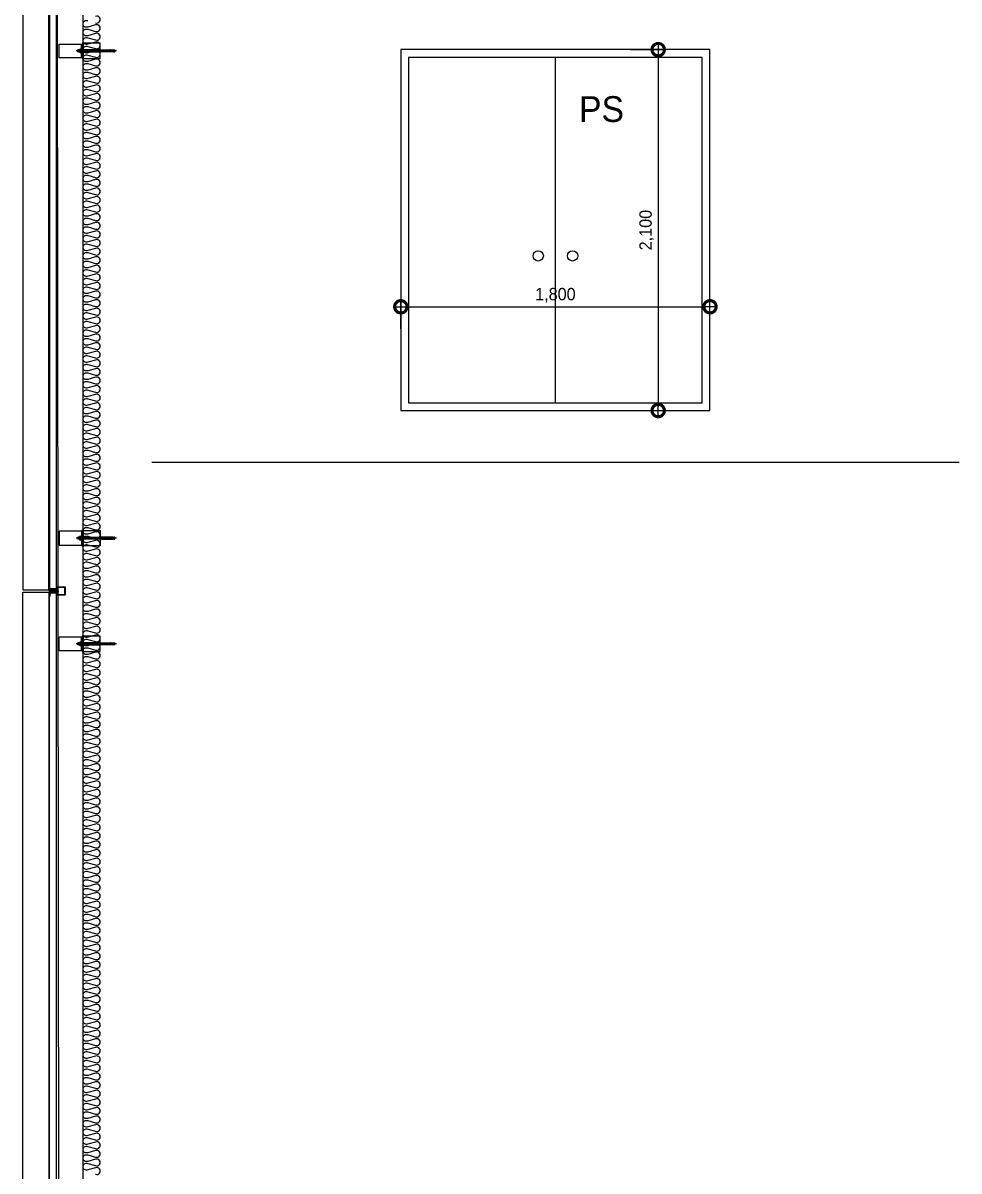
# Model space of a CAD drawing. Header units: millimetres. Extents: x -75040 to 92617, y -36837 to 48530.
# Drawn here: x 2950 to 8400, y 36125 to 42805 of the extents above; entities that cross this region are included whole.
import ezdxf
from ezdxf.enums import TextEntityAlignment as Align

# ---------------------------------------------------------------- set-up
doc = ezdxf.new("R2010")
doc.units = ezdxf.units.MM
doc.header["$LTSCALE"] = 60
doc.layers.get('Defpoints').update_dxf_attribs({"color": 151})
for name, color, linetype in [('A-DIM', 7, 'Continuous'), ('A-DOOR-ELE', 5, 'Continuous'), ('A-ELE-9', 9, 'Continuous'), ('A-ETC-8', 8, 'Continuous'), ('A-FIN', 6, 'Continuous'), ('A-HAT-MATL', 8, 'Continuous')]:
    doc.layers.add(name, color=color, linetype=linetype)
for name, color, linetype, plot in [('NOPLOT', 191, 'Continuous', False), ('NOPLOT-DIM', 191, 'Continuous', False), ('NOPLOT-TEXT', 11, 'Continuous', False)]:
    doc.layers.add(name, color=color, linetype=linetype, plot=plot)
doc.styles.add('Gdim', font='')
doc.styles.add('Gtx', font='')
doc.styles.get('Gdim').set_extended_font_data('Dotum')
doc.styles.get('Gtx').set_extended_font_data('Dotum')
doc.dimstyles.new('Gdim30(INT)', dxfattribs={"dimscale": 24, "dimtxt": 3, "dimasz": 1, "dimexe": 1.5, "dimexo": 2, "dimgap": 1, "dimtad": 1, "dimdec": 0, "dimzin": 0, "dimdsep": 46, "dimlunit": 6, "dimtxsty": 'Gdim', "dimblk": 'ToneDOT', "dimcen": 1.5, "dimdle": 1.5, "dimclrd": 1, "dimclre": 1, "dimclrt": 256, "dimadec": 1, "dimazin": 0, "dimtfac": 1, "dimtdec": 0, "dimtix": 1, "dimtmove": 2, "dimatfit": 3, "dimldrblk": 'DOT', "dimfxl": 1, "dimtolj": 1, "dimtzin": 0, "dimlwd": -1, "dimlwe": -1, "dimarcsym": 0})

# ---------------------------------------------------------------- blocks, each defined once
blk = doc.blocks.new('ToneDOT')
at = {"layer": 'A-DIM', "color": 1, "linetype": 'ByBlock'}
blk.add_line((1.5, 0), (-1.5, 0), dxfattribs=at)
at = {"layer": 'A-DIM', "color": 1, "linetype": 'ByBlock', "const_width": 3}
blk.add_lwpolyline([(0.375, 0, 1), (-0.375, 0, 1)], format="xyb", close=True, dxfattribs=at)
blk = doc.blocks.new('*D15')
at = {"layer": 'Defpoints', "color": 0, "transparency": 16777216}
for p in [(-9322.5, 2100), (-9322.5, 0, 0), (-9112.8, 0, 0)]:
    blk.add_point(p, dxfattribs=at)
at = {"layer": 'NOPLOT-DIM', "color": 1, "transparency": 16777216}
for p, q in [((-9274.5, 2100, 0), (-9076.8, 2100, 0)), ((-9112.8, 2076, 0), (-9112.8, 24, 0)), ((-9274.5, 0, 0), (-9076.8, 0, 0))]:
    blk.add_line(p, q, dxfattribs=at)
at = {"layer": 'NOPLOT-DIM', "color": 1, "transparency": 16777216, "xscale": 24, "yscale": 24, "zscale": 24}
for p, rotation in [((-9112.8, 2100, 0), 90), ((-9112.8, 0, 0), 270)]:
    blk.add_blockref('ToneDOT', p, dxfattribs=dict(at, rotation=rotation))
at = {"layer": 'NOPLOT-DIM', "transparency": 16777216, "insert": (-9179.8, 1050, 0), "char_height": 72, "attachment_point": 5, "rotation": 90, "style": 'Gdim'}
blk.add_mtext('\\A1;2,100', dxfattribs=at)
blk = doc.blocks.new('_Dot')
at = {"color": 0, "linetype": 'ByBlock', "lineweight": -2}
blk.add_line((-0.5, 0), (-1, 0), dxfattribs=at)
at = {"color": 0, "linetype": 'ByBlock', "const_width": 0.5}
blk.add_lwpolyline([(-0.25, 0, 1), (0.25, 0, 1)], format="xyb", close=True, dxfattribs=at)
blk = doc.blocks.new('*D16')
at = {"layer": 'Defpoints', "color": 0, "transparency": 16777216}
for p in [(-8811.2, 603.9), (-10611.2, 427.6), (-8811.2, 427.6)]:
    blk.add_point(p, dxfattribs=at)
at = {"layer": 'NOPLOT-DIM', "color": 1, "transparency": 16777216}
for p, q in [((-10611.2, 475.6), (-10611.2, 639.9)), ((-10587.2, 603.9), (-8835.2, 603.9)), ((-8811.2, 475.6), (-8811.2, 639.9))]:
    blk.add_line(p, q, dxfattribs=at)
at = {"layer": 'NOPLOT-DIM', "color": 1, "transparency": 16777216, "xscale": 24, "yscale": 24, "zscale": 24, "rotation": 180}
blk.add_blockref('ToneDOT', (-10611.2, 603.9), dxfattribs=at)
at = {"layer": 'NOPLOT-DIM', "color": 1, "transparency": 16777216, "xscale": 24, "yscale": 24, "zscale": 24}
blk.add_blockref('ToneDOT', (-8811.2, 603.9), dxfattribs=at)
at = {"layer": 'NOPLOT-DIM', "transparency": 16777216, "insert": (-9711.2, 670.9), "char_height": 72, "attachment_point": 5, "style": 'Gdim'}
blk.add_mtext('\\A1;1,800', dxfattribs=at)
blk = doc.blocks.new('A$C632c858f')
at = {"layer": 'A-ETC-8'}
blk.add_arc((-2.8, 0), 24, 341.82483, 18.17517, dxfattribs=at)
blk.add_ellipse((34, 0), major_axis=(7.59, 0), ratio=0.987937, dxfattribs=at)
at = {"layer": 'NOPLOT'}
blk.add_line((0, 0), (58.4, 0), dxfattribs=at)
for points in [[(0, 7.5), (41, 7.5)], [(0, -7.5), (41, -7.5)]]:
    blk.add_lwpolyline(points, dxfattribs=at)
blk = doc.blocks.new('A$Cae507117')
at = {"layer": 'A-ETC-8'}
for points in [[(-50, 0), (-50, -50), (0, -50), (0, 0)], [(-46.8, -3.2), (-46.8, -46.8), (-3.2, -46.8), (-3.2, -3.2)]]:
    blk.add_lwpolyline(points, close=True, dxfattribs=at)
blk = doc.blocks.new('너트 M12')
for p, q in [((-9, 0), (9, 0)), ((-9.5, -9), (-9.5, -0.5)), ((9, -9.5), (-9, -9.5)), ((0, -8.3), (0, -1.2)), ((9.5, -0.5), (9.5, -9))]:
    blk.add_line(p, q)
for centre, start, end in [((-9, -0.5), 90, 180), ((-9, -9), 180, 270), ((9, -0.5), 0, 90), ((9, -9), 270, 0)]:
    blk.add_arc(centre, 0.5, start, end)
at = {"extrusion": (0, 0, -1)}
for centre, major_axis, ratio, start_param, end_param in [((-4.8, -0.9), (-4.75, 0.31), 0.185359, -0.024388, 3.141593), ((4.8, -0.9), (4.75, 0.31), 0.185108, 3.141593, 6.30754), ((-4.8, -8.6), (4.75, 0.31), 0.187111, 0, 3.166211), ((4.8, -8.6), (-4.75, 0.31), 0.185991, 3.117121, 6.283185)]:
    blk.add_ellipse(centre, major_axis=major_axis, ratio=ratio, start_param=start_param, end_param=end_param, dxfattribs=at)
blk = doc.blocks.new('A$C72d8c3b6')
at = {"layer": 'A-ETC-8'}
for p, q in [((94, 0), (-141, 0)), ((-131, 4.5), (-129.5, 6)), ((-121, 4.5), (-131, 4.5)), ((-131, -4.5), (-131, 4.5)), ((-121, 6), (-129.5, 6)), ((-129.5, -6), (-129.5, 6)), ((0, 6), (-109.5, 6)), ((0, 6), (54, 6)), ((54, -6), (54, 6)), ((54, 6), (57, 6)), ((57, -6), (57, 6)), ((71, 4.5), (57, 4.5)), ((57.6, 6.2), (57.6, -6.2)), ((60.6, 6.2), (57.6, 6.2)), ((60.6, 6.2), (75.6, 6.2)), ((61.6, -2), (61.6, 2)), ((65.6, 1.5), (65.6, 2)), ((66.1, 1), (72.7, 1)), ((71, 4.5), (82, 6)), ((76.1, 2.7), (74.3, 1.5)), ((76.6, 5.2), (76.6, 3.5)), ((82, 6), (82.5, 6)), ((84, 4.5), (84, -4.5)), ((-120.8, -4.5), (-131, -4.5)), ((-131, -4.5), (-129.5, -6)), ((-121, -6), (-129.5, -6)), ((-109.5, -6), (0, -6)), ((54, -6), (0, -6)), ((57, -6), (54, -6)), ((71, -4.5), (57, -4.5)), ((60.6, -6.2), (57.6, -6.2)), ((75.6, -6.2), (60.6, -6.2)), ((65.6, -2), (65.6, -1.5)), ((66.1, -1), (72.7, -1)), ((82, -6), (71, -4.5)), ((76.1, -2.7), (74.3, -1.5)), ((76.6, -3.5), (76.6, -5.2)), ((82.5, -6), (82, -6))]:
    blk.add_line(p, q, dxfattribs=at)
for points in [[(-238.5, 40), (-103.5, 40), (-103.5, -40), (-238.5, -40)], [(-109.5, 15), (-109.5, -15), (-111.5, -15), (-111.5, 15)], [(-103.5, -40), (-109.5, -40), (-109.5, 40), (-103.5, 40)], [(-100, 44.5), (-100, -44.5), (0, -44.5), (0, 44.5)]]:
    blk.add_lwpolyline(points, close=True, dxfattribs=at)
blk.add_lwpolyline([(-103.5, 47.5), (-103.5, -47.5, 0.414214), (-102.5, -48.5), (-100, -48.5), (-100, 48.5), (-102.5, 48.5, 0.414214)], format="xyb", close=True, dxfattribs=at)
for centre, radius, start, end in [((63.6, 2), 2, 90, 180), ((63.6, 2), 2, 0, 90), ((66.1, 1.5), 0.5, 180, 270), ((72.7, 4), 3, 270, 303.69007), ((75.6, 5.2), 1, 0, 90), ((75.6, 3.5), 1, 303.69007, 0), ((82.5, 4.5), 1.5, 0, 90), ((63.6, -2), 2, 180, 270), ((63.6, -2), 2, 270, 0), ((66.1, -1.5), 0.5, 90, 180), ((72.7, -4), 3, 56.30993, 90), ((75.6, -5.2), 1, 270, 0), ((75.6, -3.5), 1, 0, 56.30993), ((82.5, -4.5), 1.5, 270, 0)]:
    blk.add_arc(centre, radius, start, end, dxfattribs=at)
at = {"layer": 'A-ETC-8', "rotation": 270}
blk.add_blockref('너트 M12', (-111.5, 0), dxfattribs=at)
blk = doc.blocks.new('A$C6e4c1c5a')
at = {"layer": 'A-DOOR-ELE'}
blk.add_line((936, 81), (936, 2091), dxfattribs=at)
at = {"layer": 'A-DOOR-ELE', "elevation": 0}
for points in [[(1836, 2136), (36, 2136), (36, 36), (1836, 36)], [(1791, 2091), (81, 2091), (81, 81), (1791, 81)]]:
    blk.add_lwpolyline(points, close=True, dxfattribs=at)
at = {"layer": 'A-DOOR-ELE'}
for centre in [(836, 936), (1036, 936)]:
    blk.add_circle(centre, 30, dxfattribs=at)
at = {"layer": 'NOPLOT-DIM'}
for base, p1, p2, angle, picture, middle in [((1534.4, 36, 0), (1324.7, 2136), (1324.7, 36, 0), 90, '*D15', (1467.4, 1086, 0)), ((1836, 639.9), (36, 463.6), (1836, 463.6), 180, '*D16', (936, 706.9))]:
    dim = blk.add_linear_dim(base=base, p1=p1, p2=p2, angle=angle, dimstyle='Gdim30(INT)', dxfattribs=at)
    dim.commit()
    dim.dimension.update_dxf_attribs({"geometry": picture, "text_midpoint": middle, "insert": (10647.2, 36)})

msp = doc.modelspace()

# ---------------------------------------------------------------- linework, layer by layer
at = {"layer": 'A-ELE-9', "elevation": 0}
for points in [[(3100, 42942.5), (2950, 42942.5), (2950, 39507.5), (3100, 39507.5)], [(3100, 35507.5), (2950, 35507.5), (2950, 39492.5), (3100, 39492.5)]]:
    msp.add_lwpolyline(points, dxfattribs=at)
at = {"layer": 'A-ETC-8'}
for p, q in [((3145, 47009.7, 0), (3179.5, 14427.8)), ((3145, 14427.8), (3145, 47009.7))]:
    msp.add_line(p, q, dxfattribs=at)
at = {"layer": 'A-ETC-8', "elevation": 0}
for points in [[(3108, 39511.5), (3143, 39511.5), (3143, 39500.5), (3145, 39500.5), (3145, 39513.5), (3109.7, 39513.5, 0.226541), (3106, 39517.2), (3106, 39531.9), (3104, 39531.9), (3104, 39515.5, -0.414214)], [(3108, 39488.5), (3143, 39488.5), (3143, 39499.5), (3145, 39499.5), (3145, 39486.5), (3109.7, 39486.5, -0.226541), (3106, 39482.8), (3106, 39468.1), (3104, 39468.1), (3104, 39484.5, 0.414214)]]:
    msp.add_lwpolyline(points, format="xyb", close=True, dxfattribs=at)
at = {"layer": 'A-FIN'}
msp.add_line((3700, 40250), (8400, 40250), dxfattribs=at)
at = {"layer": 'A-FIN', "elevation": 0}
for points in [[(3141, 39511.5), (3141, 39507.5), (3100, 39507.5), (3100, 42942.5), (3141, 42942.5), (3141, 42938.5), (3104, 42938.5), (3104, 39511.5), (3141, 39511.5)], [(3141, 39488.5), (3141, 39492.5), (3100, 39492.5), (3100, 35507.5), (3141, 35507.5), (3141, 35511.5), (3104, 35511.5), (3104, 39488.5), (3141, 39488.5)]]:
    msp.add_lwpolyline(points, close=True, dxfattribs=at)
at = {"layer": 'A-HAT-MATL'}
msp.add_line((3300, 14427.8), (3300, 47009.7), dxfattribs=at)
at = {"layer": 'A-HAT-MATL', "elevation": 0}
for points in [[(3372.9, 42806.3, 1.449198), (3372.9, 42843.7)], [(3372.9, 36106.3, 1.449198), (3372.9, 36143.7), (3327.1, 36131.3, -0.524856), (3300, 36150, -0.524856), (3327.1, 36168.7), (3372.9, 36156.3, 1.449198), (3372.9, 36193.7), (3327.1, 36181.3, -0.524856), (3300, 36200, -0.524856), (3327.1, 36218.7), (3372.9, 36206.3, 1.449198), (3372.9, 36243.7), (3327.1, 36231.3, -0.524856), (3300, 36250, -0.524856), (3327.1, 36268.7), (3372.9, 36256.3, 1.449198), (3372.9, 36293.7), (3327.1, 36281.3, -0.524856), (3300, 36300, -0.524856), (3327.1, 36318.7), (3372.9, 36306.3, 1.449198), (3372.9, 36343.7), (3327.1, 36331.3, -0.524856), (3300, 36350, -0.524856), (3327.1, 36368.7), (3372.9, 36356.3, 1.449198), (3372.9, 36393.7), (3327.1, 36381.3, -0.524856), (3300, 36400, -0.524856), (3327.1, 36418.7), (3372.9, 36406.3, 1.449198), (3372.9, 36443.7), (3327.1, 36431.3, -0.524856), (3300, 36450, -0.524856), (3327.1, 36468.7), (3372.9, 36456.3, 1.449198), (3372.9, 36493.7), (3327.1, 36481.3, -0.524856), (3300, 36500, -0.524856), (3327.1, 36518.7), (3372.9, 36506.3, 1.449198), (3372.9, 36543.7), (3327.1, 36531.3, -0.524856), (3300, 36550, -0.524856), (3327.1, 36568.7), (3372.9, 36556.3, 1.449198), (3372.9, 36593.7), (3327.1, 36581.3, -0.524856), (3300, 36600, -0.524856), (3327.1, 36618.7), (3372.9, 36606.3, 1.449198), (3372.9, 36643.7), (3327.1, 36631.3, -0.524856), (3300, 36650, -0.524856), (3327.1, 36668.7), (3372.9, 36656.3, 1.449198), (3372.9, 36693.7), (3327.1, 36681.3, -0.524856), (3300, 36700, -0.524856), (3327.1, 36718.7), (3372.9, 36706.3, 1.449198), (3372.9, 36743.7), (3327.1, 36731.3, -0.524856), (3300, 36750, -0.524856), (3327.1, 36768.7), (3372.9, 36756.3, 1.449198), (3372.9, 36793.7), (3327.1, 36781.3, -0.524856), (3300, 36800, -0.524856), (3327.1, 36818.7), (3372.9, 36806.3, 1.449198), (3372.9, 36843.7), (3327.1, 36831.3, -0.524856), (3300, 36850, -0.524856), (3327.1, 36868.7), (3372.9, 36856.3, 1.449198), (3372.9, 36893.7), (3327.1, 36881.3, -0.524856), (3300, 36900, -0.524856), (3327.1, 36918.7), (3372.9, 36906.3, 1.449198), (3372.9, 36943.7), (3327.1, 36931.3, -0.524856), (3300, 36950, -0.524856), (3327.1, 36968.7), (3372.9, 36956.3, 1.449198), (3372.9, 36993.7), (3327.1, 36981.3, -0.524856), (3300, 37000, -0.524856), (3327.1, 37018.7), (3372.9, 37006.3, 1.449198), (3372.9, 37043.7), (3327.1, 37031.3, -0.524856), (3300, 37050, -0.524856), (3327.1, 37068.7), (3372.9, 37056.3, 1.449198), (3372.9, 37093.7), (3327.1, 37081.3, -0.524856), (3300, 37100, -0.524856), (3327.1, 37118.7), (3372.9, 37106.3, 1.449198), (3372.9, 37143.7), (3327.1, 37131.3, -0.524856), (3300, 37150, -0.524856), (3327.1, 37168.7), (3372.9, 37156.3, 1.449198), (3372.9, 37193.7), (3327.1, 37181.3, -0.524856), (3300, 37200, -0.524856), (3327.1, 37218.7), (3372.9, 37206.3, 1.449198), (3372.9, 37243.7), (3327.1, 37231.3, -0.524856), (3300, 37250, -0.524856), (3327.1, 37268.7), (3372.9, 37256.3, 1.449198), (3372.9, 37293.7), (3327.1, 37281.3, -0.524856), (3300, 37300, -0.524856), (3327.1, 37318.7), (3372.9, 37306.3, 1.449198), (3372.9, 37343.7), (3327.1, 37331.3, -0.524856), (3300, 37350, -0.524856), (3327.1, 37368.7), (3372.9, 37356.3, 1.449198), (3372.9, 37393.7), (3327.1, 37381.3, -0.524856), (3300, 37400, -0.524856), (3327.1, 37418.7), (3372.9, 37406.3, 1.449198), (3372.9, 37443.7), (3327.1, 37431.3, -0.524856), (3300, 37450, -0.524856), (3327.1, 37468.7), (3372.9, 37456.3, 1.449198), (3372.9, 37493.7), (3327.1, 37481.3, -0.524856), (3300, 37500, -0.524856), (3327.1, 37518.7), (3372.9, 37506.3, 1.449198), (3372.9, 37543.7), (3327.1, 37531.3, -0.524856), (3300, 37550, -0.524856), (3327.1, 37568.7), (3372.9, 37556.3, 1.449198), (3372.9, 37593.7), (3327.1, 37581.3, -0.524856), (3300, 37600, -0.524856), (3327.1, 37618.7), (3372.9, 37606.3, 1.449198), (3372.9, 37643.7), (3327.1, 37631.3, -0.524856), (3300, 37650, -0.524856), (3327.1, 37668.7), (3372.9, 37656.3, 1.449198), (3372.9, 37693.7), (3327.1, 37681.3, -0.524856), (3300, 37700, -0.524856), (3327.1, 37718.7), (3372.9, 37706.3, 1.449198), (3372.9, 37743.7), (3327.1, 37731.3, -0.524856), (3300, 37750, -0.524856), (3327.1, 37768.7), (3372.9, 37756.3, 1.449198), (3372.9, 37793.7), (3327.1, 37781.3, -0.524856), (3300, 37800, -0.524856), (3327.1, 37818.7), (3372.9, 37806.3, 1.449198), (3372.9, 37843.7), (3327.1, 37831.3, -0.524856), (3300, 37850, -0.524856), (3327.1, 37868.7), (3372.9, 37856.3, 1.449198), (3372.9, 37893.7), (3327.1, 37881.3, -0.524856), (3300, 37900, -0.524856), (3327.1, 37918.7), (3372.9, 37906.3, 1.449198), (3372.9, 37943.7), (3327.1, 37931.3, -0.524856), (3300, 37950, -0.524856), (3327.1, 37968.7), (3372.9, 37956.3, 1.449198), (3372.9, 37993.7), (3327.1, 37981.3, -0.524856), (3300, 38000, -0.524856), (3327.1, 38018.7), (3372.9, 38006.3, 1.449198), (3372.9, 38043.7), (3327.1, 38031.3, -0.524856), (3300, 38050, -0.524856), (3327.1, 38068.7), (3372.9, 38056.3, 1.449198), (3372.9, 38093.7), (3327.1, 38081.3, -0.524856), (3300, 38100, -0.524856), (3327.1, 38118.7), (3372.9, 38106.3, 1.449198), (3372.9, 38143.7), (3327.1, 38131.3, -0.524856), (3300, 38150, -0.524856), (3327.1, 38168.7), (3372.9, 38156.3, 1.449198), (3372.9, 38193.7), (3327.1, 38181.3, -0.524856), (3300, 38200, -0.524856), (3327.1, 38218.7), (3372.9, 38206.3, 1.449198), (3372.9, 38243.7), (3327.1, 38231.3, -0.524856), (3300, 38250, -0.524856), (3327.1, 38268.7), (3372.9, 38256.3, 1.449198), (3372.9, 38293.7), (3327.1, 38281.3, -0.524856), (3300, 38300, -0.524856), (3327.1, 38318.7), (3372.9, 38306.3, 1.449198), (3372.9, 38343.7), (3327.1, 38331.3, -0.524856), (3300, 38350, -0.524856), (3327.1, 38368.7), (3372.9, 38356.3, 1.449198), (3372.9, 38393.7), (3327.1, 38381.3, -0.524856), (3300, 38400, -0.524856), (3327.1, 38418.7), (3372.9, 38406.3, 1.449198), (3372.9, 38443.7), (3327.1, 38431.3, -0.524856), (3300, 38450, -0.524856), (3327.1, 38468.7), (3372.9, 38456.3, 1.449198), (3372.9, 38493.7), (3327.1, 38481.3, -0.524856), (3300, 38500, -0.524856), (3327.1, 38518.7), (3372.9, 38506.3, 1.449198), (3372.9, 38543.7), (3327.1, 38531.3, -0.524856), (3300, 38550, -0.524856), (3327.1, 38568.7), (3372.9, 38556.3, 1.449198), (3372.9, 38593.7), (3327.1, 38581.3, -0.524856), (3300, 38600, -0.524856), (3327.1, 38618.7), (3372.9, 38606.3, 1.449198), (3372.9, 38643.7), (3327.1, 38631.3, -0.524856), (3300, 38650, -0.524856), (3327.1, 38668.7), (3372.9, 38656.3, 1.449198), (3372.9, 38693.7), (3327.1, 38681.3, -0.524856), (3300, 38700, -0.524856), (3327.1, 38718.7), (3372.9, 38706.3, 1.449198), (3372.9, 38743.7), (3327.1, 38731.3, -0.524856), (3300, 38750, -0.524856), (3327.1, 38768.7), (3372.9, 38756.3, 1.449198), (3372.9, 38793.7), (3327.1, 38781.3, -0.524856), (3300, 38800, -0.524856), (3327.1, 38818.7), (3372.9, 38806.3, 1.449198), (3372.9, 38843.7), (3327.1, 38831.3, -0.524856), (3300, 38850, -0.524856), (3327.1, 38868.7), (3372.9, 38856.3, 1.449198), (3372.9, 38893.7), (3327.1, 38881.3, -0.524856), (3300, 38900, -0.524856), (3327.1, 38918.7), (3372.9, 38906.3, 1.449198), (3372.9, 38943.7), (3327.1, 38931.3, -0.524856), (3300, 38950, -0.524856), (3327.1, 38968.7), (3372.9, 38956.3, 1.449198), (3372.9, 38993.7), (3327.1, 38981.3, -0.524856), (3300, 39000, -0.524856), (3327.1, 39018.7), (3372.9, 39006.3, 1.449198), (3372.9, 39043.7), (3327.1, 39031.3, -0.524856), (3300, 39050, -0.524856), (3327.1, 39068.7), (3372.9, 39056.3, 1.449198), (3372.9, 39093.7), (3327.1, 39081.3, -0.524856), (3300, 39100, -0.524856), (3327.1, 39118.7), (3372.9, 39106.3, 1.449198), (3372.9, 39143.7), (3327.1, 39131.3, -0.524856), (3300, 39150, -0.524856), (3327.1, 39168.7), (3372.9, 39156.3, 1.449198), (3372.9, 39193.7), (3327.1, 39181.3, -0.524856), (3300, 39200, -0.524856), (3327.1, 39218.7), (3372.9, 39206.3, 1.449198), (3372.9, 39243.7), (3327.1, 39231.3, -0.524856), (3300, 39250, -0.524856), (3327.1, 39268.7), (3372.9, 39256.3, 1.449198), (3372.9, 39293.7), (3327.1, 39281.3, -0.524856), (3300, 39300, -0.524856), (3327.1, 39318.7), (3372.9, 39306.3, 1.449198), (3372.9, 39343.7), (3327.1, 39331.3, -0.524856), (3300, 39350, -0.524856), (3327.1, 39368.7), (3372.9, 39356.3, 1.449198), (3372.9, 39393.7), (3327.1, 39381.3, -0.524856), (3300, 39400, -0.524856), (3327.1, 39418.7), (3372.9, 39406.3, 1.449198), (3372.9, 39443.7), (3327.1, 39431.3, -0.524856), (3300, 39450, -0.524856), (3327.1, 39468.7), (3372.9, 39456.3, 1.449198), (3372.9, 39493.7), (3327.1, 39481.3, -0.524856), (3300, 39500, -0.524856), (3327.1, 39518.7), (3372.9, 39506.3, 1.449198), (3372.9, 39543.7), (3327.1, 39531.3, -0.524856), (3300, 39550, -0.524856), (3327.1, 39568.7), (3372.9, 39556.3, 1.449198), (3372.9, 39593.7), (3327.1, 39581.3, -0.524856), (3300, 39600, -0.524856), (3327.1, 39618.7), (3372.9, 39606.3, 1.449198), (3372.9, 39643.7), (3327.1, 39631.3, -0.524856), (3300, 39650, -0.524856), (3327.1, 39668.7), (3372.9, 39656.3, 1.449198), (3372.9, 39693.7), (3327.1, 39681.3, -0.524856), (3300, 39700, -0.524856), (3327.1, 39718.7), (3372.9, 39706.3, 1.449198), (3372.9, 39743.7), (3327.1, 39731.3, -0.524856), (3300, 39750, -0.524856), (3327.1, 39768.7), (3372.9, 39756.3, 1.449198), (3372.9, 39793.7), (3327.1, 39781.3, -0.524856), (3300, 39800, -0.524856), (3327.1, 39818.7), (3372.9, 39806.3, 1.449198), (3372.9, 39843.7), (3327.1, 39831.3, -0.524856), (3300, 39850, -0.524856), (3327.1, 39868.7), (3372.9, 39856.3, 1.449198), (3372.9, 39893.7), (3327.1, 39881.3, -0.524856), (3300, 39900, -0.524856), (3327.1, 39918.7), (3372.9, 39906.3, 1.449198), (3372.9, 39943.7), (3327.1, 39931.3, -0.524856), (3300, 39950, -0.524856), (3327.1, 39968.7), (3372.9, 39956.3, 1.449198), (3372.9, 39993.7), (3327.1, 39981.3, -0.524856), (3300, 40000, -0.524856), (3327.1, 40018.7), (3372.9, 40006.3, 1.449198), (3372.9, 40043.7), (3327.1, 40031.3, -0.524856), (3300, 40050, -0.524856), (3327.1, 40068.7), (3372.9, 40056.3, 1.449198), (3372.9, 40093.7), (3327.1, 40081.3, -0.524856), (3300, 40100, -0.524856), (3327.1, 40118.7), (3372.9, 40106.3, 1.449198), (3372.9, 40143.7), (3327.1, 40131.3, -0.524856), (3300, 40150, -0.524856), (3327.1, 40168.7), (3372.9, 40156.3, 1.449198), (3372.9, 40193.7), (3327.1, 40181.3, -0.524856), (3300, 40200, -0.524856), (3327.1, 40218.7), (3372.9, 40206.3, 1.449198), (3372.9, 40243.7), (3327.1, 40231.3, -0.524856), (3300, 40250, -0.524856), (3327.1, 40268.7), (3372.9, 40256.3, 1.449198), (3372.9, 40293.7), (3327.1, 40281.3, -0.524856), (3300, 40300, -0.524856), (3327.1, 40318.7), (3372.9, 40306.3, 1.449198), (3372.9, 40343.7), (3327.1, 40331.3, -0.524856), (3300, 40350, -0.524856), (3327.1, 40368.7), (3372.9, 40356.3, 1.449198), (3372.9, 40393.7), (3327.1, 40381.3, -0.524856), (3300, 40400, -0.524856), (3327.1, 40418.7), (3372.9, 40406.3, 0.524933), (3400, 40425, 0.524933), (3372.9, 40443.7), (3327.1, 40431.3, -0.524856), (3300, 40450, -0.524856), (3327.1, 40468.7), (3372.9, 40456.3, 1.449198), (3372.9, 40493.7), (3327.1, 40481.3, -0.524856), (3300, 40500, -0.524856), (3327.1, 40518.7), (3372.9, 40506.3, 1.449198), (3372.9, 40543.7), (3327.1, 40531.3, -0.524856), (3300, 40550, -0.524856), (3327.1, 40568.7), (3372.9, 40556.3, 1.449198), (3372.9, 40593.7), (3327.1, 40581.3, -0.524856), (3300, 40600, -0.524856), (3327.1, 40618.7), (3372.9, 40606.3, 1.449198), (3372.9, 40643.7), (3327.1, 40631.3, -0.524856), (3300, 40650, -0.524856), (3327.1, 40668.7), (3372.9, 40656.3, 1.449198), (3372.9, 40693.7), (3327.1, 40681.3, -0.524856), (3300, 40700, -0.524856), (3327.1, 40718.7), (3372.9, 40706.3, 1.449198), (3372.9, 40743.7), (3327.1, 40731.3, -0.524856), (3300, 40750, -0.524856), (3327.1, 40768.7), (3372.9, 40756.3, 1.449198), (3372.9, 40793.7), (3327.1, 40781.3, -0.524856), (3300, 40800, -0.524856), (3327.1, 40818.7), (3372.9, 40806.3, 1.449198), (3372.9, 40843.7), (3327.1, 40831.3, -0.524856), (3300, 40850, -0.524856), (3327.1, 40868.7), (3372.9, 40856.3, 1.449198), (3372.9, 40893.7), (3327.1, 40881.3, -0.524856), (3300, 40900, -0.524856), (3327.1, 40918.7), (3372.9, 40906.3, 1.449198), (3372.9, 40943.7), (3327.1, 40931.3, -0.524856), (3300, 40950, -0.524856), (3327.1, 40968.7), (3372.9, 40956.3, 1.449198), (3372.9, 40993.7), (3327.1, 40981.3, -0.524856), (3300, 41000, -0.524856), (3327.1, 41018.7), (3372.9, 41006.3, 1.449198), (3372.9, 41043.7), (3327.1, 41031.3, -0.524856), (3300, 41050, -0.524856), (3327.1, 41068.7), (3372.9, 41056.3, 1.449198), (3372.9, 41093.7), (3327.1, 41081.3, -0.524856), (3300, 41100, -0.524856), (3327.1, 41118.7), (3372.9, 41106.3, 1.449198), (3372.9, 41143.7), (3327.1, 41131.3, -0.524856), (3300, 41150, -0.524856), (3327.1, 41168.7), (3372.9, 41156.3, 1.449198), (3372.9, 41193.7), (3327.1, 41181.3, -0.524856), (3300, 41200, -0.524856), (3327.1, 41218.7), (3372.9, 41206.3, 1.449198), (3372.9, 41243.7), (3327.1, 41231.3, -0.524856), (3300, 41250, -0.524856), (3327.1, 41268.7), (3372.9, 41256.3, 1.449198), (3372.9, 41293.7), (3327.1, 41281.3, -0.524856), (3300, 41300, -0.524856), (3327.1, 41318.7), (3372.9, 41306.3, 1.449198), (3372.9, 41343.7), (3327.1, 41331.3, -0.524856), (3300, 41350, -0.524856), (3327.1, 41368.7), (3372.9, 41356.3, 1.449198), (3372.9, 41393.7), (3327.1, 41381.3, -0.524856), (3300, 41400, -0.524856), (3327.1, 41418.7), (3372.9, 41406.3, 1.449198), (3372.9, 41443.7), (3327.1, 41431.3, -0.524856), (3300, 41450, -0.524856), (3327.1, 41468.7), (3372.9, 41456.3, 1.449198), (3372.9, 41493.7), (3327.1, 41481.3, -0.524856), (3300, 41500, -0.524856), (3327.1, 41518.7), (3372.9, 41506.3, 1.449198), (3372.9, 41543.7), (3327.1, 41531.3, -0.524856), (3300, 41550, -0.524856), (3327.1, 41568.7), (3372.9, 41556.3, 1.449198), (3372.9, 41593.7), (3327.1, 41581.3, -0.524856), (3300, 41600, -0.524856), (3327.1, 41618.7), (3372.9, 41606.3, 1.449198), (3372.9, 41643.7), (3327.1, 41631.3, -0.524856), (3300, 41650, -0.524856), (3327.1, 41668.7), (3372.9, 41656.3, 1.449198), (3372.9, 41693.7), (3327.1, 41681.3, -0.524856), (3300, 41700, -0.524856), (3327.1, 41718.7), (3372.9, 41706.3, 1.449198), (3372.9, 41743.7), (3327.1, 41731.3, -0.524856), (3300, 41750, -0.524856), (3327.1, 41768.7), (3372.9, 41756.3, 1.449198), (3372.9, 41793.7), (3327.1, 41781.3, -0.524856), (3300, 41800, -0.524856), (3327.1, 41818.7), (3372.9, 41806.3, 1.449198), (3372.9, 41843.7), (3327.1, 41831.3, -0.524856), (3300, 41850, -0.524856), (3327.1, 41868.7), (3372.9, 41856.3, 1.449198), (3372.9, 41893.7), (3327.1, 41881.3, -0.524856), (3300, 41900, -0.524856), (3327.1, 41918.7), (3372.9, 41906.3, 1.449198), (3372.9, 41943.7), (3327.1, 41931.3, -0.524856), (3300, 41950, -0.524856), (3327.1, 41968.7), (3372.9, 41956.3, 1.449198), (3372.9, 41993.7), (3327.1, 41981.3, -0.524856), (3300, 42000, -0.524856), (3327.1, 42018.7), (3372.9, 42006.3, 1.449198), (3372.9, 42043.7), (3327.1, 42031.3, -0.524856), (3300, 42050, -0.524856), (3327.1, 42068.7), (3372.9, 42056.3, 1.449198), (3372.9, 42093.7), (3327.1, 42081.3, -0.524856), (3300, 42100, -0.524856), (3327.1, 42118.7), (3372.9, 42106.3, 1.449198), (3372.9, 42143.7), (3327.1, 42131.3, -0.524856), (3300, 42150, -0.524856), (3327.1, 42168.7), (3372.9, 42156.3, 1.449198), (3372.9, 42193.7), (3327.1, 42181.3, -0.524856), (3300, 42200, -0.524856), (3327.1, 42218.7), (3372.9, 42206.3, 1.449198), (3372.9, 42243.7), (3327.1, 42231.3, -0.524856), (3300, 42250, -0.524856), (3327.1, 42268.7), (3372.9, 42256.3, 1.449198), (3372.9, 42293.7), (3327.1, 42281.3, -0.524856), (3300, 42300, -0.524856), (3327.1, 42318.7), (3372.9, 42306.3, 1.449198), (3372.9, 42343.7), (3327.1, 42331.3, -0.524856), (3300, 42350, -0.524856), (3327.1, 42368.7), (3372.9, 42356.3, 1.449198), (3372.9, 42393.7), (3327.1, 42381.3, -0.524856), (3300, 42400, -0.524856), (3327.1, 42418.7), (3372.9, 42406.3, 1.449198), (3372.9, 42443.7), (3327.1, 42431.3, -0.524856), (3300, 42450, -0.524856), (3327.1, 42468.7), (3372.9, 42456.3, 1.449198), (3372.9, 42493.7), (3327.1, 42481.3, -0.524856), (3300, 42500, -0.524856), (3327.1, 42518.7), (3372.9, 42506.3, 1.449198), (3372.9, 42543.7), (3327.1, 42531.3, -0.524856), (3300, 42550, -0.524856), (3327.1, 42568.7), (3372.9, 42556.3, 1.449198), (3372.9, 42593.7), (3327.1, 42581.3, -0.524856), (3300, 42600, -0.524856), (3327.1, 42618.7), (3372.9, 42606.3, 1.449198), (3372.9, 42643.7), (3327.1, 42631.3, -0.524856), (3300, 42650, -0.524856), (3327.1, 42668.7), (3372.9, 42656.3, 1.449198), (3372.9, 42693.7), (3327.1, 42681.3, -0.524856), (3300, 42700, -0.524856), (3327.1, 42718.7), (3372.9, 42706.3, 1.449198), (3372.9, 42743.7), (3327.1, 42731.3, -0.524856), (3300, 42750, -0.524856), (3327.1, 42768.7), (3372.9, 42756.3, 1.449198), (3372.9, 42793.7), (3327.1, 42781.3, -0.524856), (3300, 42800, -0.524856), (3327.1, 42818.7)]]:
    msp.add_lwpolyline(points, format="xyb", dxfattribs=at)

# ---------------------------------------------------------------- block references
at = {"layer": 'A-DOOR-ELE'}
msp.add_blockref('A$C6e4c1c5a', (5114, 40514), dxfattribs=at)
at = {"layer": 'A-ETC-8'}
for name, p in [('A$C72d8c3b6', (3400, 42642.5)), ('A$C632c858f', (3100, 39500)), ('A$C72d8c3b6', (3400, 39192.5))]:
    msp.add_blockref(name, p, dxfattribs=at)
at = {"layer": 'A-ETC-8', "xscale": -1, "rotation": 180}
for name, p in [('A$C72d8c3b6', (3400, 39807.5)), ('A$Cae507117', (3195, 39475))]:
    msp.add_blockref(name, p, dxfattribs=at)

# ---------------------------------------------------------------- texts
at = {"layer": 'NOPLOT-TEXT', "style": 'Gtx'}
msp.add_text('PS', height=150, dxfattribs=at).set_placement((6318.6, 42304.3), align=Align.MIDDLE)

doc.saveas('drawing.dxf')
